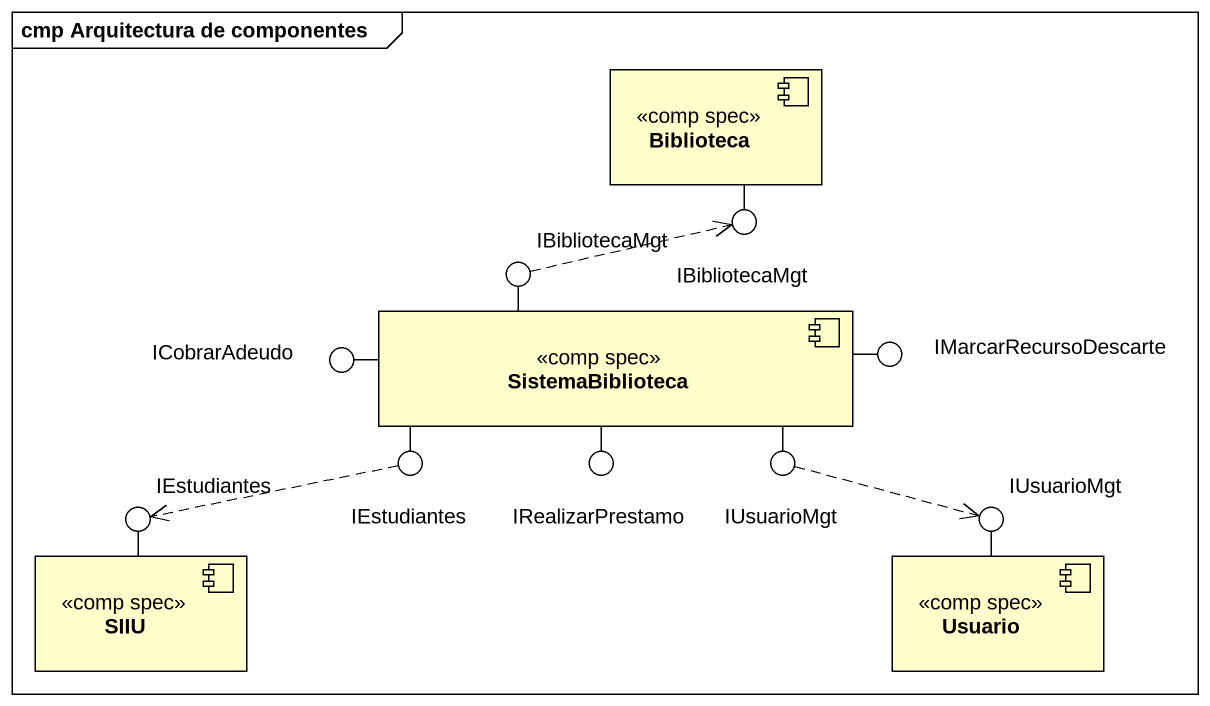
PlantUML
@startuml
mainframe cmp Arquitectura de componentes
component Biblioteca <<comp spec>>
() IBibliotecaMgt
() "IBibliotecaMgt" as IBibliotecaMgt_2
component SistemaBiblioteca <<comp spec>>
() IMarcarRecursoDescarte
() ICobrarAdeudo
() IEstudiantes
() IRealizarPrestamo
() IUsuarioMgt
() "IEstudiantes" as IEstudiantes_2
() "IUsuarioMgt" as IUsuarioMgt_2
component SIIU <<comp spec>>
component Usuario <<comp spec>>
SistemaBiblioteca -up- IBibliotecaMgt
Biblioteca -- IBibliotecaMgt_2
SistemaBiblioteca -right- IMarcarRecursoDescarte
SistemaBiblioteca -left- ICobrarAdeudo
SistemaBiblioteca -left- IEstudiantes
SistemaBiblioteca -- IRealizarPrestamo
SistemaBiblioteca -right- IUsuarioMgt
SIIU -up- IEstudiantes_2
Usuario -up- IUsuarioMgt_2
IBibliotecaMgt .right.> IBibliotecaMgt_2
IEstudiantes .left.> IEstudiantes_2
IUsuarioMgt .right.> IUsuarioMgt_2
@enduml
